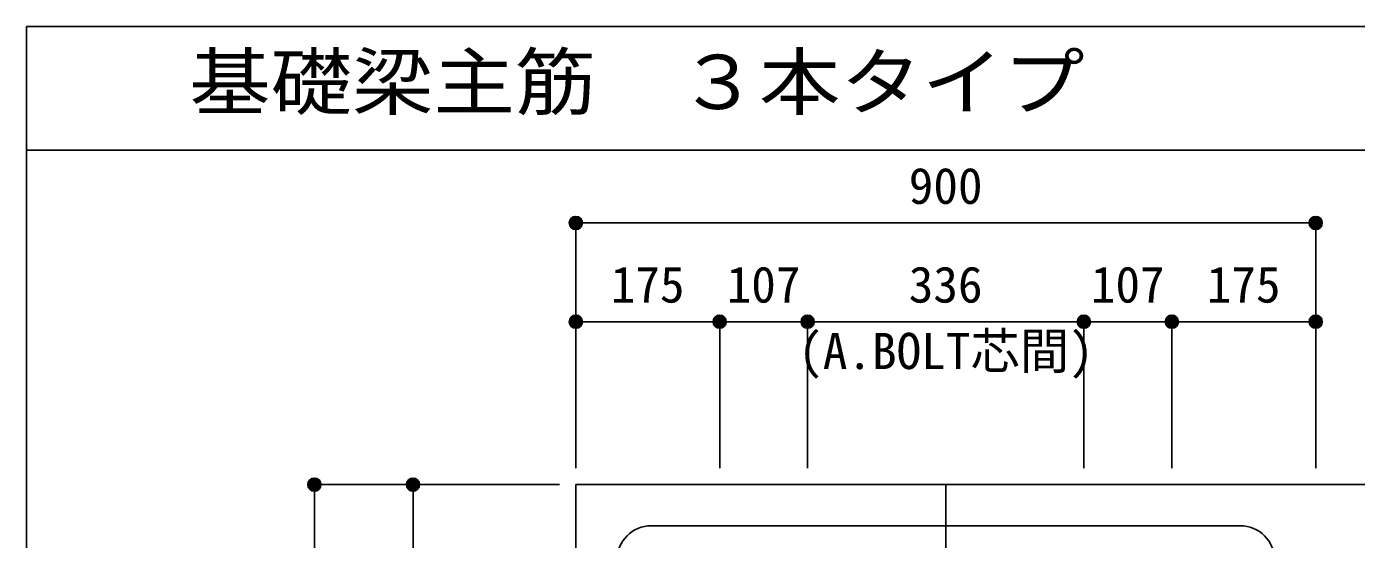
# Model space of a CAD drawing. Units: millimetres at full size, sheet at 1:20. Extents: x -3982 to 3969, y -2797 to 2801.
# Drawn here: x -3982 to -2364, y 2178 to 2801 of the extents above; entities that cross this region are included whole.
import ezdxf
from ezdxf.enums import TextEntityAlignment as Align

# ---------------------------------------------------------------- set-up
doc = ezdxf.new("R2010")
doc.units = ezdxf.units.MM
doc.header["$LTSCALE"] = 20
doc.header["$PDMODE"] = 32
doc.header["$PDSIZE"] = 10
doc.linetypes.add('CHAIN1', pattern=[8, 5, -1, 1, -1])
for name, color, linetype in [('6-1_躯体線', 2, 'Continuous'), ('6-4_フープ', 7, 'Continuous'), ('6-7_文字', 7, 'Continuous'), ('6-D_寸法', 4, 'Continuous'), ('F-0_枠', 6, 'Continuous')]:
    doc.layers.add(name, color=color, linetype=linetype)
doc.styles.add('ＭＳ ゴシック', font='')
doc.styles.get('ＭＳ ゴシック').set_extended_font_data('MS Gothic')

msp = doc.modelspace()

# ---------------------------------------------------------------- linework, layer by layer
at = {"layer": '6-1_躯体線'}
for p, q in [((-3313.87, 2244.12), (-3313.87, 1344.12)), ((-2013.87, 2244.12), (-3313.87, 2244.12))]:
    msp.add_line(p, q, dxfattribs=at)
at = {"layer": '6-4_フープ'}
msp.add_line((-3221.87, 2194.12), (-2505.87, 2194.12), dxfattribs=at)
for centre, start, end in [((-3221.87, 2152.12), 90, 180), ((-2505.87, 2152.12), 0, 90)]:
    msp.add_arc(centre, 42, start, end, dxfattribs=at)
at = {"layer": '6-D_寸法'}
for p, q in [((-3313.87, 2562.15), (-3313.87, 2442.15)), ((-3313.87, 2562.15), (-3313.87, 2442.15)), ((-3313.87, 2562.15), (-2413.87, 2562.15)), ((-3313.87, 2442.15), (-3313.87, 2264.12)), ((-3313.87, 2442.15), (-3313.87, 2264.12)), ((-3313.87, 2442.15), (-3138.87, 2442.15)), ((-3138.87, 2442.15), (-3031.87, 2442.15)), ((-3138.87, 2442.15), (-3138.87, 2264.12)), ((-3138.87, 2442.15), (-3138.87, 2264.12)), ((-3031.87, 2442.15), (-2695.87, 2442.15)), ((-3031.87, 2442.15), (-3031.87, 2264.12)), ((-3031.87, 2442.15), (-3031.87, 2264.12)), ((-2695.87, 2442.15), (-2588.87, 2442.15)), ((-2695.87, 2442.15), (-2695.87, 2264.12)), ((-2695.87, 2442.15), (-2695.87, 2264.12)), ((-2588.87, 2442.15), (-2413.87, 2442.15)), ((-2588.87, 2442.15), (-2588.87, 2264.12)), ((-2588.87, 2442.15), (-2588.87, 2264.12)), ((-2413.87, 2442.15), (-2413.87, 2264.12)), ((-2413.87, 2442.15), (-2413.87, 2264.12)), ((-3631.89, 2244.12), (-3631.89, 1344.12)), ((-3631.89, 2244.12), (-3511.89, 2244.12)), ((-3511.89, 2244.12), (-3333.87, 2244.12)), ((-3511.89, 2244.12), (-3333.87, 2244.12)), ((-3511.89, 2244.12), (-3333.87, 2244.12)), ((-3511.89, 2244.12), (-3333.87, 2244.12)), ((-3511.89, 2244.12), (-3333.87, 2244.12)), ((-3511.89, 2244.12), (-3333.87, 2244.12)), ((-3511.89, 2244.12), (-3333.87, 2244.12)), ((-3511.89, 2244.12), (-3333.87, 2244.12)), ((-3511.89, 2244.12), (-3333.87, 2244.12)), ((-3511.89, 2244.12), (-3333.87, 2244.12)), ((-3511.89, 2244.12), (-3511.89, 1918.12)), ((-3511.89, 2244.12), (-3333.87, 2244.12))]:
    msp.add_line(p, q, dxfattribs=at)
at = {"layer": '6-D_寸法', "linetype": 'CHAIN1'}
msp.add_line((-2863.87, 2244.12), (-2863.87, 944.12), dxfattribs=at)
at = {"layer": '6-D_寸法'}
msp.add_lwpolyline([(-2413.87, 2562.15), (-2413.87, 2442.15), (-2413.87, 2264.12)], dxfattribs=at)
for centre, radius in [((-3313.87, 2562.15), 8), ((-3313.87, 2562.15), 7.2), ((-3313.87, 2562.15), 6.4), ((-3313.87, 2562.15), 5.6), ((-3313.87, 2562.15), 4.8), ((-3313.87, 2562.15), 4), ((-3313.87, 2562.15), 3.2), ((-3313.87, 2562.15), 2.4), ((-3313.87, 2562.15), 1.6), ((-3313.87, 2562.15), 0.8), ((-2413.87, 2562.15), 8), ((-2413.87, 2562.15), 7.2), ((-2413.87, 2562.15), 6.4), ((-2413.87, 2562.15), 5.6), ((-2413.87, 2562.15), 4.8), ((-2413.87, 2562.15), 4), ((-2413.87, 2562.15), 3.2), ((-2413.87, 2562.15), 2.4), ((-2413.87, 2562.15), 1.6), ((-2413.87, 2562.15), 0.8), ((-3313.87, 2442.15), 8), ((-3313.87, 2442.15), 7.2), ((-3313.87, 2442.15), 6.4), ((-3313.87, 2442.15), 5.6), ((-3313.87, 2442.15), 4.8), ((-3313.87, 2442.15), 4), ((-3313.87, 2442.15), 3.2), ((-3313.87, 2442.15), 2.4), ((-3313.87, 2442.15), 1.6), ((-3313.87, 2442.15), 0.8), ((-3138.87, 2442.15), 8), ((-3138.87, 2442.15), 7.2), ((-3138.87, 2442.15), 6.4), ((-3138.87, 2442.15), 5.6), ((-3138.87, 2442.15), 4.8), ((-3138.87, 2442.15), 4), ((-3138.87, 2442.15), 3.2), ((-3138.87, 2442.15), 2.4), ((-3138.87, 2442.15), 1.6), ((-3138.87, 2442.15), 0.8), ((-3031.87, 2442.15), 8), ((-3031.87, 2442.15), 7.2), ((-3031.87, 2442.15), 6.4), ((-3031.87, 2442.15), 5.6), ((-3031.87, 2442.15), 4.8), ((-3031.87, 2442.15), 4), ((-3031.87, 2442.15), 3.2), ((-3031.87, 2442.15), 2.4), ((-3031.87, 2442.15), 1.6), ((-3031.87, 2442.15), 0.8), ((-2695.87, 2442.15), 8), ((-2695.87, 2442.15), 7.2), ((-2695.87, 2442.15), 6.4), ((-2695.87, 2442.15), 5.6), ((-2695.87, 2442.15), 4.8), ((-2695.87, 2442.15), 4), ((-2695.87, 2442.15), 3.2), ((-2695.87, 2442.15), 2.4), ((-2695.87, 2442.15), 1.6), ((-2695.87, 2442.15), 0.8), ((-2588.87, 2442.15), 8), ((-2588.87, 2442.15), 7.2), ((-2588.87, 2442.15), 6.4), ((-2588.87, 2442.15), 5.6), ((-2588.87, 2442.15), 4.8), ((-2588.87, 2442.15), 4), ((-2588.87, 2442.15), 3.2), ((-2588.87, 2442.15), 2.4), ((-2588.87, 2442.15), 1.6), ((-2588.87, 2442.15), 0.8), ((-2413.87, 2442.15), 8), ((-2413.87, 2442.15), 7.2), ((-2413.87, 2442.15), 6.4), ((-2413.87, 2442.15), 5.6), ((-2413.87, 2442.15), 4.8), ((-2413.87, 2442.15), 4), ((-2413.87, 2442.15), 3.2), ((-2413.87, 2442.15), 2.4), ((-2413.87, 2442.15), 1.6), ((-2413.87, 2442.15), 0.8), ((-3631.89, 2244.12), 8), ((-3631.89, 2244.12), 7.2), ((-3631.89, 2244.12), 6.4), ((-3631.89, 2244.12), 5.6), ((-3631.89, 2244.12), 4.8), ((-3511.89, 2244.12), 8), ((-3511.89, 2244.12), 7.2), ((-3511.89, 2244.12), 6.4), ((-3511.89, 2244.12), 5.6), ((-3511.89, 2244.12), 4.8), ((-3631.89, 2244.12), 4), ((-3631.89, 2244.12), 3.2), ((-3631.89, 2244.12), 2.4), ((-3631.89, 2244.12), 1.6), ((-3631.89, 2244.12), 0.8), ((-3511.89, 2244.12), 4), ((-3511.89, 2244.12), 3.2), ((-3511.89, 2244.12), 2.4), ((-3511.89, 2244.12), 1.6), ((-3511.89, 2244.12), 0.8)]:
    msp.add_circle(centre, radius, dxfattribs=at)
at = {"layer": '6-D_寸法', "color": 7}
for p in [(-3313.87, 2562.15), (-2413.87, 2562.15), (-3313.87, 2442.15), (-3138.87, 2442.15), (-3031.87, 2442.15), (-2695.87, 2442.15), (-2588.87, 2442.15), (-2413.87, 2442.15), (-3631.89, 2244.12), (-3511.89, 2244.12)]:
    msp.add_point(p, dxfattribs=at)
at = {"layer": 'F-0_枠'}
for q in [(3969.4, 2800.77), (-3981.92, -2796.83)]:
    msp.add_line((-3981.92, 2800.77), q, dxfattribs=at)
at = {"layer": 'F-0_枠', "color": 2}
msp.add_line((-3981.92, 2650.77), (2482.4, 2650.77), dxfattribs=at)

# ---------------------------------------------------------------- texts
at = {"layer": '6-7_文字', "color": 2, "style": 'ＭＳ ゴシック', "width": 1.1}
msp.add_text('\u3000\u3000基礎梁主筋\u3000３本タイプ', height=65.98, dxfattribs=at).set_placement((-3981.92, 2680.77), align=Align.BOTTOM_LEFT)
at = {"layer": '6-7_文字', "color": 4, "style": 'ＭＳ ゴシック'}
msp.add_text('(A.BOLT芯間)', height=43.99, dxfattribs=at).set_placement((-3043.34, 2371.37), align=Align.BOTTOM_LEFT)
at = {"layer": '6-D_寸法', "style": 'ＭＳ ゴシック'}
for s, p in [('900', (-2908.87, 2572.15)), ('175', (-3271.37, 2452.15)), ('107', (-3130.37, 2452.15)), ('336', (-2908.87, 2452.15)), ('107', (-2687.37, 2452.15)), ('175', (-2546.37, 2452.15))]:
    msp.add_text(s, height=43.99, dxfattribs=at).set_placement(p, align=Align.BOTTOM_LEFT)

doc.saveas('drawing.dxf')
